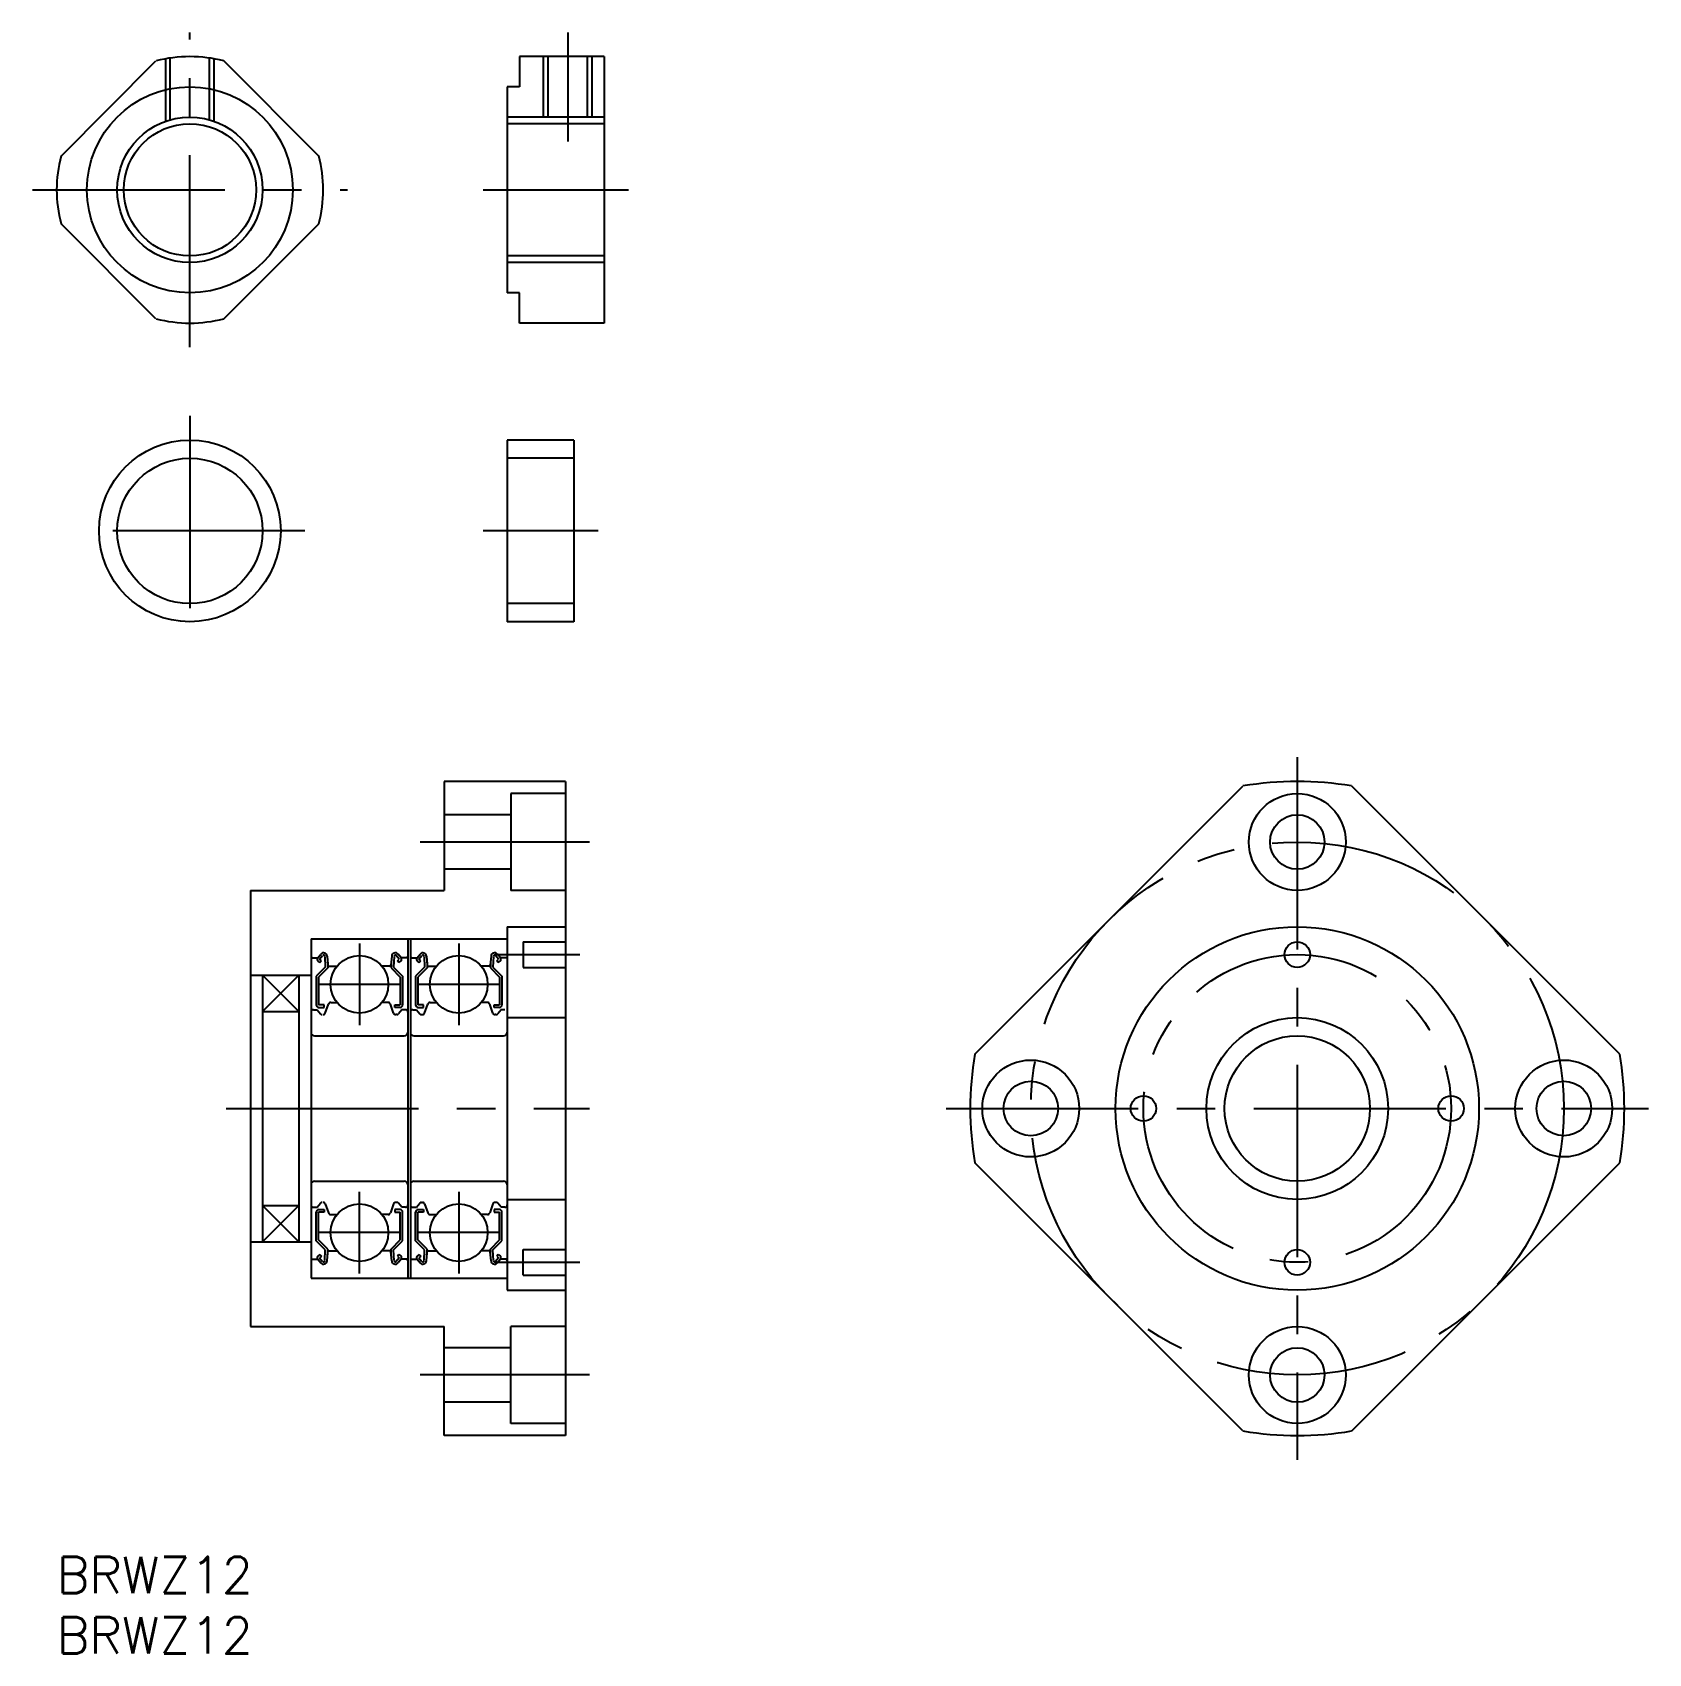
# Model space of a CAD drawing. Extents: x -2 to 131, y -8 to 126.
import ezdxf

# ---------------------------------------------------------------- set-up
doc = ezdxf.new("R2010")
doc.units = 0
doc.header["$LTSCALE"] = 0.5
doc.linetypes.add('CENTER', pattern=[50.8, 31.75, -6.35, 6.35, -6.35])
doc.linetypes.add('DASHED', pattern=[19.05, 12.7, -6.35])
for name, color, linetype in [('MSM_CENTER', 1, 'CENTER'), ('MSM_CONTINUOUS', 7, 'CONTINUOUS'), ('MSM_DASHED', 4, 'DASHED'), ('MSM_NARROW', 5, 'CONTINUOUS'), ('MSM_PART_NUMBER', 7, 'CONTINUOUS')]:
    doc.layers.add(name, color=color, linetype=linetype)
doc.styles.get("Standard").update_dxf_attribs({"font": 'txt.shx', "height": 1.5, "bigfont": 'bigfont.shx'})

# ---------------------------------------------------------------- blocks, each defined once
blk = doc.blocks.new('*U5')
at = {"layer": 'MSM_PART_NUMBER'}
blk.add_text('BRWZ12', height=3, dxfattribs=at).set_placement((0, -3))
blk = doc.blocks.new('*U6')
at = {"layer": 'MSM_PART_NUMBER'}
blk.add_text('BRWZ12', height=3, dxfattribs=at).set_placement((0, -8))

msp = doc.modelspace()

# ---------------------------------------------------------------- linework, layer by layer
at = {"layer": 'MSM_CENTER'}
for p, q in [((11, 99.84), (11, 125.84)), ((42.2, 125.84), (42.2, 116.84)), ((-2, 112.84), (24, 112.84)), ((35.2, 112.84), (47.2, 112.84)), ((11, 94.18), (11, 75.18)), ((20.5, 84.68), (1.5, 84.68)), ((44.7, 84.68), (35.2, 84.68)), ((102.42, 66), (102.42, 8)), ((44, 59), (30, 59)), ((25, 50.63), (25, 43.87)), ((33.2, 50.63), (33.2, 43.87)), ((36.2, 49.7), (43.2, 49.7)), ((28.38, 47.25), (21.61, 47.25)), ((36.58, 47.25), (29.81, 47.25)), ((14, 37), (44, 37)), ((73.42, 37), (131.42, 37)), ((25, 23.37), (25, 30.13)), ((33.2, 30.13), (33.2, 23.37)), ((28.38, 26.75), (21.61, 26.75)), ((36.58, 26.75), (29.81, 26.75)), ((36.2, 24.3), (43.2, 24.3)), ((44, 15), (30, 15))]:
    msp.add_line(p, q, dxfattribs=at)
for radius in [22, 12.7]:
    msp.add_circle((102.42, 37), radius, dxfattribs=at)
at = {"layer": 'MSM_CONTINUOUS'}
for p, q in [((0.36, 115.63), (8.2, 123.48)), ((21.64, 115.63), (13.8, 123.48)), ((45.2, 123.84), (38.2, 123.84)), ((38.2, 123.84), (38.2, 121.34)), ((40.57, 118.84), (40.57, 123.84)), ((43.82, 118.84), (43.82, 123.84)), ((45.2, 123.84), (45.2, 101.84)), ((37.2, 121.34), (37.2, 104.34)), ((38.2, 121.34), (37.2, 121.34)), ((45.2, 118.29), (37.2, 118.29)), ((8.2, 102.2), (0.36, 110.04)), ((13.8, 102.2), (21.64, 110.04)), ((45.2, 107.38), (37.2, 107.38)), ((38.2, 104.34), (37.2, 104.34)), ((38.2, 101.84), (38.2, 104.34)), ((45.2, 101.84), (38.2, 101.84)), ((37.2, 92.18), (37.2, 77.18)), ((42.7, 92.18), (37.2, 92.18)), ((42.7, 92.18), (42.7, 77.18)), ((42.7, 90.68), (37.2, 90.68)), ((42.7, 78.68), (37.2, 78.68)), ((42.7, 77.18), (37.2, 77.18)), ((32, 64), (32, 55)), ((42, 64), (32, 64)), ((37.5, 63), (37.5, 55)), ((42, 63), (37.5, 63)), ((42, 64), (42, 10)), ((75.8, 41.49), (97.93, 63.62)), ((129.05, 41.49), (106.91, 63.62)), ((37.5, 61.25), (32, 61.25)), ((37.5, 56.75), (32, 56.75)), ((16, 55), (32, 55)), ((16, 55), (16, 19)), ((42, 55), (37.5, 55)), ((21, 51), (21, 23)), ((21, 51), (37.2, 51)), ((29, 51), (29, 23)), ((29.2, 51), (29.2, 23)), ((37.2, 52), (42, 52)), ((37.2, 52), (37.2, 22)), ((21.56, 49.45), (21.8, 49.75)), ((21.71, 49.32), (21.96, 49.62)), ((22.13, 49.56), (22.18, 48.68)), ((22.33, 49.58), (22.4, 48.84)), ((27.66, 49.58), (27.59, 48.84)), ((27.86, 49.56), (27.81, 48.68)), ((28.28, 49.32), (28.03, 49.62)), ((28.44, 49.45), (28.19, 49.75)), ((29.76, 49.45), (30, 49.75)), ((29.91, 49.32), (30.16, 49.62)), ((30.33, 49.56), (30.38, 48.68)), ((30.53, 49.58), (30.6, 48.84)), ((35.86, 49.58), (35.79, 48.84)), ((36.06, 49.56), (36.01, 48.68)), ((36.48, 49.32), (36.23, 49.62)), ((36.64, 49.45), (36.39, 49.75)), ((38.5, 50.75), (42, 50.75)), ((38.5, 50.75), (38.5, 48.65)), ((21.1, 49.45), (21.56, 49.45)), ((22.18, 48.68), (21.43, 47.93)), ((21.73, 49.04), (21.58, 49.17)), ((22.38, 48.6), (21.63, 47.85)), ((21.86, 49.19), (21.71, 49.32)), ((21.73, 49.04), (21.86, 49.19)), ((22.38, 49.07), (22.38, 48.6)), ((22.5, 48.75), (23.15, 48.75)), ((27.49, 48.75), (26.84, 48.75)), ((27.61, 49.07), (27.61, 48.6)), ((27.61, 48.6), (28.36, 47.85)), ((27.81, 48.68), (28.56, 47.93)), ((28.13, 49.19), (28.28, 49.32)), ((28.26, 49.04), (28.13, 49.19)), ((28.26, 49.04), (28.41, 49.17)), ((28.9, 49.45), (28.44, 49.45)), ((29.3, 49.45), (29.76, 49.45)), ((30.38, 48.68), (29.63, 47.93)), ((29.93, 49.04), (29.78, 49.17)), ((30.58, 48.6), (29.83, 47.85)), ((30.06, 49.19), (29.91, 49.32)), ((29.93, 49.04), (30.06, 49.19)), ((30.58, 49.07), (30.58, 48.6)), ((30.7, 48.75), (31.35, 48.75)), ((35.69, 48.75), (35.04, 48.75)), ((35.81, 49.07), (35.81, 48.6)), ((35.81, 48.6), (36.56, 47.85)), ((36.01, 48.68), (36.76, 47.93)), ((36.33, 49.19), (36.48, 49.32)), ((36.46, 49.04), (36.33, 49.19)), ((36.46, 49.04), (36.61, 49.17)), ((37.1, 49.45), (36.64, 49.45)), ((38.5, 48.65), (42, 48.65)), ((16, 48), (21, 48)), ((17, 48), (17, 26)), ((20, 48), (20, 26)), ((21.43, 47.93), (21.43, 45.55)), ((21.63, 47.85), (21.63, 45.55)), ((28.36, 47.85), (28.36, 45.55)), ((28.56, 47.93), (28.56, 45.55)), ((29.63, 47.93), (29.63, 45.55)), ((29.83, 47.85), (29.83, 45.55)), ((36.56, 47.85), (36.56, 45.55)), ((36.76, 47.93), (36.76, 45.55)), ((22.08, 45.55), (21.63, 45.55)), ((22.08, 45.35), (22.08, 45.55)), ((22.18, 44.88), (22.45, 45.62)), ((22.63, 45.75), (23.15, 45.75)), ((22.76, 45.75), (22.76, 45.75)), ((27.36, 45.75), (26.84, 45.75)), ((27.81, 44.88), (27.55, 45.62)), ((27.91, 45.35), (27.91, 45.55)), ((27.91, 45.55), (28.36, 45.55)), ((30.28, 45.55), (29.83, 45.55)), ((30.28, 45.35), (30.28, 45.55)), ((30.38, 44.88), (30.65, 45.62)), ((30.83, 45.75), (31.35, 45.75)), ((30.96, 45.75), (30.96, 45.75)), ((35.56, 45.75), (35.04, 45.75)), ((36.01, 44.88), (35.75, 45.62)), ((36.11, 45.35), (36.11, 45.55)), ((36.11, 45.55), (36.56, 45.55)), ((17, 45), (20, 45)), ((21.2, 45.15), (21.5, 45.15)), ((21.5, 45.15), (21.77, 44.82)), ((21.63, 45.35), (22.08, 45.35)), ((28.36, 45.35), (27.91, 45.35)), ((28.07, 44.75), (28, 44.75)), ((28.5, 45.15), (28.22, 44.82)), ((28.8, 45.15), (28.5, 45.15)), ((29.4, 45.15), (29.7, 45.15)), ((29.7, 45.15), (29.97, 44.82)), ((29.83, 45.35), (30.28, 45.35)), ((30.12, 44.75), (30.19, 44.75)), ((36.56, 45.35), (36.11, 45.35)), ((36.27, 44.75), (36.2, 44.75)), ((36.7, 45.15), (36.42, 44.82)), ((37, 45.15), (36.7, 45.15)), ((37.2, 44.5), (42, 44.5)), ((21.3, 43), (28.7, 43)), ((29.5, 43), (36.9, 43)), ((97.93, 10.38), (75.8, 32.51)), ((106.91, 10.38), (129.05, 32.51)), ((21.3, 31), (28.7, 31)), ((29.5, 31), (36.9, 31)), ((37.2, 29.5), (42, 29.5)), ((17, 29), (20, 29)), ((21.2, 28.85), (21.5, 28.85)), ((21.43, 26.07), (21.43, 28.45)), ((21.5, 28.85), (21.77, 29.18)), ((21.63, 28.65), (22.08, 28.65)), ((21.63, 26.15), (21.63, 28.45)), ((22.08, 28.45), (21.63, 28.45)), ((22.08, 28.65), (22.08, 28.45)), ((22.18, 29.12), (22.45, 28.38)), ((22.63, 28.25), (23.15, 28.25)), ((22.76, 28.25), (22.76, 28.25)), ((27.36, 28.25), (26.84, 28.25)), ((27.81, 29.12), (27.55, 28.38)), ((27.91, 28.65), (27.91, 28.45)), ((28.36, 28.65), (27.91, 28.65)), ((27.91, 28.45), (28.36, 28.45)), ((28.07, 29.25), (28, 29.25)), ((28.5, 28.85), (28.22, 29.18)), ((28.36, 26.15), (28.36, 28.45)), ((28.8, 28.85), (28.5, 28.85)), ((28.56, 26.07), (28.56, 28.45)), ((29.4, 28.85), (29.7, 28.85)), ((29.63, 26.07), (29.63, 28.45)), ((29.7, 28.85), (29.97, 29.18)), ((29.83, 28.65), (30.28, 28.65)), ((29.83, 26.15), (29.83, 28.45)), ((30.28, 28.45), (29.83, 28.45)), ((30.12, 29.25), (30.19, 29.25)), ((30.28, 28.65), (30.28, 28.45)), ((30.38, 29.12), (30.65, 28.38)), ((30.83, 28.25), (31.35, 28.25)), ((30.96, 28.25), (30.96, 28.25)), ((35.56, 28.25), (35.04, 28.25)), ((36.01, 29.12), (35.75, 28.38)), ((36.11, 28.65), (36.11, 28.45)), ((36.56, 28.65), (36.11, 28.65)), ((36.11, 28.45), (36.56, 28.45)), ((36.27, 29.25), (36.2, 29.25)), ((36.7, 28.85), (36.42, 29.18)), ((36.56, 26.15), (36.56, 28.45)), ((37, 28.85), (36.7, 28.85)), ((36.76, 26.07), (36.76, 28.45)), ((16, 26), (21, 26)), ((22.18, 25.32), (21.43, 26.07)), ((22.38, 25.4), (21.63, 26.15)), ((27.61, 25.4), (28.36, 26.15)), ((27.81, 25.32), (28.56, 26.07)), ((30.38, 25.32), (29.63, 26.07)), ((30.58, 25.4), (29.83, 26.15)), ((35.81, 25.4), (36.56, 26.15)), ((36.01, 25.32), (36.76, 26.07)), ((21.1, 24.55), (21.56, 24.55)), ((21.56, 24.55), (21.8, 24.25)), ((21.73, 24.96), (21.58, 24.83)), ((21.86, 24.81), (21.71, 24.68)), ((21.71, 24.68), (21.96, 24.38)), ((21.73, 24.96), (21.86, 24.81)), ((22.13, 24.44), (22.18, 25.32)), ((22.33, 24.42), (22.4, 25.16)), ((22.38, 24.93), (22.38, 25.4)), ((22.5, 25.25), (23.15, 25.25)), ((27.49, 25.25), (26.84, 25.25)), ((27.66, 24.42), (27.59, 25.16)), ((27.61, 24.93), (27.61, 25.4)), ((27.86, 24.44), (27.81, 25.32)), ((28.28, 24.68), (28.03, 24.38)), ((28.26, 24.96), (28.13, 24.81)), ((28.13, 24.81), (28.28, 24.68)), ((28.44, 24.55), (28.19, 24.25)), ((28.26, 24.96), (28.41, 24.83)), ((28.9, 24.55), (28.44, 24.55)), ((29.3, 24.55), (29.76, 24.55)), ((29.76, 24.55), (30, 24.25)), ((29.93, 24.96), (29.78, 24.83)), ((30.06, 24.81), (29.91, 24.68)), ((29.91, 24.68), (30.16, 24.38)), ((29.93, 24.96), (30.06, 24.81)), ((30.33, 24.44), (30.38, 25.32)), ((30.53, 24.42), (30.6, 25.16)), ((30.58, 24.93), (30.58, 25.4)), ((30.7, 25.25), (31.35, 25.25)), ((35.69, 25.25), (35.04, 25.25)), ((35.86, 24.42), (35.79, 25.16)), ((35.81, 24.93), (35.81, 25.4)), ((36.06, 24.44), (36.01, 25.32)), ((36.48, 24.68), (36.23, 24.38)), ((36.46, 24.96), (36.33, 24.81)), ((36.33, 24.81), (36.48, 24.68)), ((36.64, 24.55), (36.39, 24.25)), ((36.46, 24.96), (36.61, 24.83)), ((37.1, 24.55), (36.64, 24.55)), ((38.5, 25.35), (42, 25.35)), ((38.5, 23.25), (38.5, 25.35)), ((21, 23), (37.2, 23)), ((38.5, 23.25), (42, 23.25)), ((37.2, 22), (42, 22)), ((16, 19), (32, 19)), ((32, 10), (32, 19)), ((37.5, 11), (37.5, 19)), ((42, 19), (37.5, 19)), ((37.5, 17.25), (32, 17.25)), ((37.5, 12.75), (32, 12.75)), ((42, 11), (37.5, 11)), ((42, 10), (32, 10))]:
    msp.add_line(p, q, dxfattribs=at)
for centre, radius in [((11, 112.84), 8.5), ((11, 112.84), 5.46), ((11, 84.68), 7.5), ((11, 84.68), 6), ((102.42, 59), 4), ((102.42, 59), 2.25), ((102.42, 37), 15), ((25, 47.25), 2.38), ((33.2, 47.25), 2.38), ((102.42, 49.7), 1.05), ((102.42, 37), 7.5), ((102.42, 37), 6), ((80.42, 37), 4), ((124.42, 37), 4), ((80.42, 37), 2.25), ((124.42, 37), 2.25), ((89.72, 37), 1.05), ((115.12, 37), 1.05), ((25, 26.75), 2.38), ((33.2, 26.75), 2.38), ((102.42, 24.3), 1.05), ((102.42, 15), 4), ((102.42, 15), 2.25)]:
    msp.add_circle(centre, radius, dxfattribs=at)
for centre, radius, start, end in [((11, 112.84), 11, 75.2726, 104.7274), ((11, 112.84), 11, 165.2726, 194.7274), ((11, 112.84), 11, 345.2726, 14.7274), ((11, 112.84), 11, 255.2726, 284.7274), ((102.42, 37), 27, 80.4309, 99.5691), ((21.1, 49.55), 0.1, 180, 270), ((22.03, 49.55), 0.3, 4.9968, 140.002), ((22.04, 49.56), 0.1, 2.8198, 140.0022), ((27.96, 49.55), 0.3, 39.998, 175.0032), ((27.96, 49.56), 0.1, 39.9978, 177.1802), ((28.9, 49.55), 0.1, 270, 0), ((29.3, 49.55), 0.1, 180, 270), ((30.23, 49.55), 0.3, 4.9968, 140.002), ((30.24, 49.56), 0.1, 2.8198, 140.0022), ((36.16, 49.55), 0.3, 39.998, 175.0032), ((36.16, 49.56), 0.1, 39.9978, 177.1802), ((21.71, 49.32), 0.2, 140.002, 230.0863), ((22.5, 48.85), 0.1, 184.9968, 269.9991), ((27.49, 48.85), 0.1, 270.0009, 355.0032), ((28.28, 49.32), 0.2, 309.9137, 39.998), ((29.91, 49.32), 0.2, 140.002, 230.0863), ((30.7, 48.85), 0.1, 184.9968, 269.9991), ((35.69, 48.85), 0.1, 270.0009, 355.0032), ((36.48, 49.32), 0.2, 309.9137, 39.998), ((21.63, 45.55), 0.2, 180, 270), ((22.63, 45.55), 0.2, 90, 159.9916), ((27.36, 45.55), 0.2, 20.0084, 90), ((28.36, 45.55), 0.2, 270, 0), ((29.83, 45.55), 0.2, 180, 270), ((30.83, 45.55), 0.2, 90, 159.9916), ((35.56, 45.55), 0.2, 20.0084, 90), ((36.56, 45.55), 0.2, 270, 0), ((21.2, 44.95), 0.2, 90, 180), ((21.92, 44.95), 0.2, 219.9952, 270), ((21.99, 44.95), 0.2, 270, 339.9916), ((28, 44.95), 0.2, 200.0084, 270), ((28.07, 44.95), 0.2, 270, 320.0048), ((28.8, 44.95), 0.2, 0, 90), ((29.4, 44.95), 0.2, 90, 180), ((30.12, 44.95), 0.2, 219.9952, 270), ((30.19, 44.95), 0.2, 270, 339.9916), ((36.2, 44.95), 0.2, 200.0084, 270), ((36.27, 44.95), 0.2, 270, 320.0048), ((21.3, 43.3), 0.3, 180, 270), ((28.7, 43.3), 0.3, 270, 0), ((29.5, 43.3), 0.3, 180, 270), ((36.9, 43.3), 0.3, 270, 0), ((102.42, 37), 27, 170.4309, 189.5691), ((102.42, 37), 27, 350.4309, 9.5691), ((21.3, 30.7), 0.3, 90, 180), ((28.7, 30.7), 0.3, 0, 90), ((29.5, 30.7), 0.3, 90, 180), ((36.9, 30.7), 0.3, 0, 90), ((21.2, 29.05), 0.2, 180, 270), ((21.63, 28.45), 0.2, 90, 180), ((21.92, 29.05), 0.2, 90, 140.0048), ((21.99, 29.05), 0.2, 20.0084, 90), ((22.63, 28.45), 0.2, 200.0084, 270), ((27.36, 28.45), 0.2, 270, 339.9916), ((28, 29.05), 0.2, 90, 159.9916), ((28.07, 29.05), 0.2, 39.9952, 90), ((28.36, 28.45), 0.2, 0, 90), ((28.8, 29.05), 0.2, 270, 0), ((29.4, 29.05), 0.2, 180, 270), ((29.83, 28.45), 0.2, 90, 180), ((30.12, 29.05), 0.2, 90, 140.0048), ((30.19, 29.05), 0.2, 20.0084, 90), ((30.83, 28.45), 0.2, 200.0084, 270), ((35.56, 28.45), 0.2, 270, 339.9916), ((36.2, 29.05), 0.2, 90, 159.9916), ((36.27, 29.05), 0.2, 39.9952, 90), ((36.56, 28.45), 0.2, 0, 90), ((37, 29.05), 0.2, 270, 0), ((21.1, 24.45), 0.1, 90, 180), ((21.71, 24.68), 0.2, 129.9137, 219.998), ((22.03, 24.45), 0.3, 219.998, 355.0032), ((22.04, 24.44), 0.1, 219.9978, 357.1802), ((22.5, 25.15), 0.1, 90.0009, 175.0032), ((27.49, 25.15), 0.1, 4.9968, 89.9991), ((27.96, 24.45), 0.3, 184.9968, 320.002), ((27.96, 24.44), 0.1, 182.8198, 320.0022), ((28.28, 24.68), 0.2, 320.002, 50.0863), ((28.9, 24.45), 0.1, 0, 90), ((29.3, 24.45), 0.1, 90, 180), ((29.91, 24.68), 0.2, 129.9137, 219.998), ((30.23, 24.45), 0.3, 219.998, 355.0032), ((30.24, 24.44), 0.1, 219.9978, 357.1802), ((30.7, 25.15), 0.1, 90.0009, 175.0032), ((35.69, 25.15), 0.1, 4.9968, 89.9991), ((36.16, 24.45), 0.3, 184.9968, 320.002), ((36.16, 24.44), 0.1, 182.8198, 320.0022), ((36.48, 24.68), 0.2, 320.002, 50.0863), ((37.1, 24.45), 0.1, 0, 90), ((102.42, 37), 27, 260.4309, 279.5691)]:
    msp.add_arc(centre, radius, start, end, dxfattribs=at)
at = {"layer": 'MSM_DASHED'}
for p, q in [((9, 118.49), (9, 123.65)), ((9.38, 118.61), (9.38, 123.72)), ((12.62, 118.61), (12.62, 123.72)), ((13, 118.49), (13, 123.65))]:
    msp.add_line(p, q, dxfattribs=at)
at = {"layer": 'MSM_NARROW'}
for p, q in [((40.2, 118.84), (40.2, 123.84)), ((44.2, 118.84), (44.2, 123.84)), ((45.2, 118.84), (37.2, 118.84)), ((45.2, 106.84), (37.2, 106.84)), ((20, 48), (17, 45)), ((17, 48), (20, 45)), ((20, 26), (17, 29)), ((17, 26), (20, 29))]:
    msp.add_line(p, q, dxfattribs=at)
msp.add_circle((11, 112.84), 6, dxfattribs=at)

# ---------------------------------------------------------------- block references
at = {"layer": 'MSM_CONTINUOUS'}
for name in ['*U5', '*U6']:
    msp.add_blockref(name, (0, 0), dxfattribs=at)

doc.saveas('drawing.dxf')
